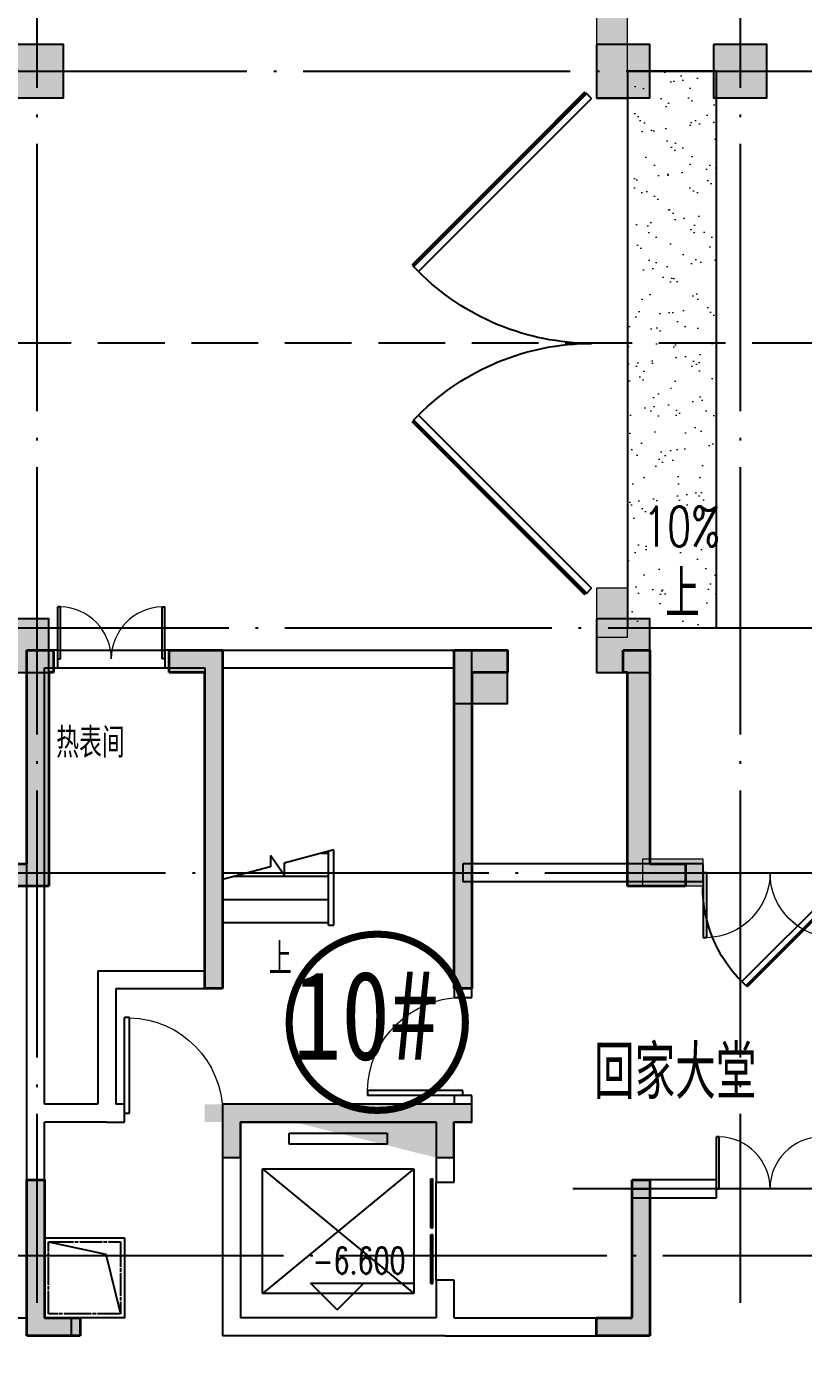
# Model space of a CAD drawing. Extents: x 290727 to 13733020, y 1731457 to 3643100.
# Drawn here: x 655062 to 663786, y 1792527 to 1807524 of the extents above; entities that cross this region are included whole.
import ezdxf
from ezdxf.enums import TextEntityAlignment as Align

# ---------------------------------------------------------------- set-up
doc = ezdxf.new("R2010")
doc.units = 0
doc.header["$LTSCALE"] = 10
doc.linetypes.add('DASH', pattern=[0.35, 0.25, -0.1])
doc.linetypes.add('DOTE', pattern=[2.4200000000000004, 2, -0.2, 0.02, -0.2])
doc.layers.get('0').update_dxf_attribs({"linetype": 'CONTINUOUS'})
for name, color, linetype in [('-A-车行道路', 8, 'CONTINUOUS'), ('COLUMN', 9, 'CONTINUOUS'), ('DIM_ELEV', 3, 'CONTINUOUS'), ('DIM_SYMB', 3, 'CONTINUOUS'), ('DOTE', 8, 'DOTE'), ('EVTR', 2, 'CONTINUOUS'), ('PUB_HATCH', 8, 'CONTINUOUS'), ('PUB_TEXT', 7, 'CONTINUOUS'), ('STAIR', 2, 'CONTINUOUS'), ('WALL', 255, 'CONTINUOUS'), ('WINDOW', 4, 'CONTINUOUS'), ('X-人防$0$DOOR_FIRE', 4, 'CONTINUOUS'), ('X-人防$0$PUB_HATCH', 8, 'CONTINUOUS'), ('主楼楼号', 6, 'CONTINUOUS'), ('作业图', 4, 'CONTINUOUS'), ('回家路线', 4, 'CONTINUOUS'), ('文字', 4, 'CONTINUOUS')]:
    doc.layers.add(name, color=color, linetype=linetype)
for name, color, linetype, lineweight in [('S_ConcWall', 8, 'CONTINUOUS', 35), ('X-人防$0$人防', 210, 'CONTINUOUS', 20), ('填充2222', 8, 'CONTINUOUS', 5)]:
    doc.layers.add(name, color=color, linetype=linetype, lineweight=lineweight)
doc.layers.get('0').off()
doc.styles.add('_TCH_DIM', font='SIMPLEX', dxfattribs={"bigfont": 'GBCBIG'})
doc.styles.add('HNSJY', font='HNSJY-07', dxfattribs={"width": 0.8, "bigfont": 'HNSJY-HZ'})
doc.styles.add('黑体', font='simhei.ttf', dxfattribs={"width": 0.7})

# ---------------------------------------------------------------- blocks, each defined once
blk = doc.blocks.new('A$C55C93FC2')
at = {"layer": 'DOTE', "linetype": 'DOTE', "ltscale": 150}
for p, q in [((170248.6431798763, 127235.4713699026), (170248.6431798761, 52513.62335556466)), ((178148.6431798763, 127235.4713699026), (178148.6431798761, 52513.62335558701)), ((162348.6431798761, 66342.35001189262), (252290.8196143164, 66342.35001189262)), ((154884.1350579553, 60091.94571515126), (252290.8196143163, 60091.9457151508)), ((10299.45606850734, 53042.35001869965), (252290.8196143163, 53042.35001869965))]:
    blk.add_line(p, q, dxfattribs=at)
blk = doc.blocks.new('A$C5943134D')
for points in [[(19950.4362318881, 7249.601562346332), (19950.43587398084, 6349.601562403754), (19050.43750000474, 6349.60156240419), (19050.43750000474, 7249.601562346332)], [(-1300.015916549397, 900.0001281093573), (-1300.016274456662, 0.0001281667791772634), (-2200.014648432756, 0.0001281672157347202), (-2200.014648432756, 900.0001281093573)]]:
    blk.add_lwpolyline(points, close=True)
for points in [[(19095.43750000474, 7204.601562346332), (19738.42015994186, 7065.99515800181), (19905.4362318881, 6394.598830311937)], [(-2155.014648432756, 855.0001281093573), (-1512.031988495641, 716.3937237648352), (-1345.015916549397, 44.99739607496304)]]:
    blk.add_lwpolyline(points)
at = {"layer": 'WINDOW', "linetype": 'DASH'}
for points in [[(19905.4362318881, 7204.601562346332), (19905.4362318881, 6394.598830311937), (19095.43750000474, 6394.598830311937), (19095.43750000474, 7204.601562346332)], [(-1345.015916549397, 855.0001281093573), (-1345.015916549397, 44.99739607496304), (-2155.014648432756, 44.99739607496304), (-2155.014648432756, 855.0001281093573)]]:
    blk.add_lwpolyline(points, close=True, dxfattribs=at)
blk = doc.blocks.new('A$C682E2834')
h = blk.add_hatch(color=0)
h.dxf.hatch_style = 1
h.paths.add_polyline_path([(30400.23085716739, 7899.570863577392), (30600.24778824602, 7899.58779752336), (30600.28163841716, 7499.763246389892), (30800.28163841716, 7499.782777639892), (30800.23085716716, 7899.561097952392), (32999.96913841716, 7899.459535452392), (33000.16445091716, 7499.571840139892), (33200.16445091716, 7499.638246389892), (33200.05505534937, 7899.587791461672), (33200.00038841716, 7899.570863577392), (33200.00038841739, 8099.440454095457), (30600.23085716739, 8099.570863577392), (30400.23085716739, 8099.570863577392)])
edge = h.paths.add_edge_path(flags=16)
edge.add_line((11799.89296654239, 7900.001527639892), (11799.80312279216, 7500.223207327392))
h.paths.add_polyline_path([(9600.016013417393, 7900.001527639892), (11799.89296654239, 7900.001527639892)], flags=17)
h.paths.add_polyline_path([(21424.87343529216, 250.0015276398917), (21599.87343529216, 250.0020159211417), (21599.87343529216, 0.002015921141719446), (21174.87343529216, 0.001527639891719446), (20999.87343529216, 0.002015921141719446), (20999.87343529216, 250.0020159211417), (21174.87343529216, 250.0015276398917), (21175.03163841716, 2150.010804983642), (21425.03163841716, 2149.991273733642)])
h.paths.add_polyline_path([(42349.82460716716, 2149.023988577392), (42599.82460716716, 2149.014222952392), (42599.74648216716, 0.0005510773917194456), (42199.74648216716, 0.002015921141719446), (42199.74648216716, 250.0020159211417), (42349.74648216716, 250.0015276398917)])
h.paths.add_polyline_path([(42599.90663841716, 3549.014222952392), (42349.90663841716, 3549.025941702392), (42350.00429466716, 5450.001527639892), (42200.00038841716, 5450.001527639892), (42200.00038841716, 5700.001527639892), (42600.00038841716, 5700.001527639892)])
h.paths.add_polyline_path([(40700.23085716716, 10549.10113701489), (40700.24257591716, 10799.10113701489), (41300.23866966716, 10799.07574638989), (41300.16054466716, 8649.073793264892), (41050.16054466716, 8649.083558889892), (41050.24257591716, 10549.08648857739)])
h.paths.add_polyline_path([(39150.00038841716, 5450.001527639892), (39150.00038841716, 5700.001527639892), (41050.00038841716, 5700.001527639892), (41050.00038841716, 6099.077699514892), (41300.00038841716, 6099.077699514892), (41300.00038841716, 5450.001527639892)])
h.paths.add_polyline_path([(35100.33632591716, 12949.37848076489), (35100.34804466716, 13199.37848076489), (35400.34023216716, 13199.34918388989), (35400.23866966716, 10799.34625420239), (35800.24648216716, 10799.33160576489), (35800.22695091716, 10549.33160576489), (35150.23866966716, 10549.36383232739), (35150.34413841716, 12949.36090263989)])
h.paths.add_polyline_path([(28700.48085716716, 13199.59723076489), (28700.47695091716, 12949.59723076489), (28650.48281029216, 12949.60309013989), (28650.38124779216, 10549.60504326489), (28000.38124779216, 10549.60504326489), (28000.38124779216, 10799.60504326489), (28400.38124779216, 10799.60504326489), (28400.48281029216, 13199.60699638989)])
h.paths.add_polyline_path([(22750.16249779216, 8649.935121389892), (22500.16249779216, 8649.944887014892), (22500.23866966716, 10799.94586357739), (23100.24257591716, 10799.91754326489), (23100.23085716716, 10549.91754326489), (22750.23866966716, 10549.93414482739)])
h.paths.add_polyline_path([(24650.00234154216, 5700.001527639892), (24650.00234154216, 5450.001527639892), (22500.00234154216, 5450.001527639892), (22500.00234154216, 6049.940980764892), (22750.00234154216, 6049.940980764892), (22750.00234154216, 5700.001527639892)])
h.paths.add_polyline_path([(25699.81679466716, 250.0010393586417), (25699.81679466716, 0.001039358641719446), (24799.74648216716, 0.001039358641719446), (24799.83046654216, 2149.837953421142), (25049.83046654216, 2149.827699514892), (25049.74648216716, 250.0010393586417)])
h.paths.add_polyline_path([(32024.28945091716, 0.001039358641719446), (31299.81679466716, 0.001039358641719446), (31299.81679466716, 250.0010393586417), (31774.35976341716, 250.0010393586417), (31774.89101341716, 2149.639711233642), (32024.89101341716, 2149.569398733642), (32024.35976341716, 250.0010393586417), (32499.81679466716, 250.0010393586417), (32499.81679466716, 0.001039358641719446)])
h.paths.add_polyline_path([(29000.14491966716, 5700.001527639892), (29000.14491966716, 5500.001527639892), (28400.14296654216, 5500.001527639892), (28400.22109154216, 7249.609926077392), (28600.22109154216, 7249.600160452392), (28600.14296654216, 5700.001527639892)])
h.paths.add_polyline_path([(34800.00038841716, 5500.001527639892), (34800.00038841716, 5700.001527639892), (35200.00038841716, 5700.001527639892), (35200.00038841716, 7249.351137014892), (35400.00038841716, 7249.351137014892), (35400.00038841716, 5500.001527639892)])
h.paths.add_polyline_path([(30000.47695091716, 12949.58355888989), (30000.48085716716, 13199.58160576489), (30600.48281029216, 13199.57184013989), (30600.32656029216, 9399.568910452392), (30400.33046654216, 9399.575746389892), (30400.48671654216, 12949.57574638989)])
h.paths.add_polyline_path([(33200.18398216716, 9399.449769827392), (33400.18007591716, 9399.442933889892), (33400.34023216716, 12949.44098076489), (33800.33632591716, 12949.41949638989), (33800.34804466716, 13199.41949638989), (33200.34023216716, 13199.44879326489)])
h.paths.add_polyline_path([(38099.74648216716, 0.001039358641719446), (38099.74648216716, 250.0010393586417), (38749.74648216716, 250.0010393586417), (38749.82460716716, 2149.190980764892), (38999.82460716716, 2149.181215139892), (38999.74648216716, 0.001039358641719446)])
h.paths.add_polyline_path([(35024.86366966716, 2149.365785452392), (34774.86366966716, 2149.374574514892), (34774.93788841716, 4199.375551077392), (35024.93788841716, 4199.365785452392)])
h.paths.add_polyline_path([(29025.00234154216, 2149.648500296142), (28775.00234154216, 2149.648500296142), (28775.00234154216, 4199.648012014892), (29025.00234154216, 4199.648012014892)])
h.paths.add_polyline_path([(1900.001609120285, 10800.00152763989), (1900.001609120285, 10550.00152763989), (1550.001609120285, 10550.00152763989), (1550.001609120285, 8650.001527639892), (1300.001609120285, 8650.001527639892), (1300.001609120285, 10800.00152763989)])
h.paths.add_polyline_path([(3450.00136497966, 5700.001527639892), (3450.00136497966, 5450.001527639892), (1300.001609120285, 5450.001527639892), (1300.001609120285, 6100.001527639892), (1550.001609120285, 6100.001527639892), (1550.001609120285, 5700.001527639892)])
h.paths.add_polyline_path([(20100.00234154216, 8650.001527639892), (19850.00234154216, 8650.001527639892), (19850.00234154216, 10550.00152763989), (19500.00234154216, 10550.00152763989), (19500.00234154216, 10800.00152763989), (20100.00234154216, 10800.00152763989)])
h.paths.add_polyline_path([(13899.85097435466, 12950.00152763989), (13899.85097435466, 13200.00152763989), (14199.85488060466, 13200.00152763989), (14199.85488060466, 10800.00152763989), (14599.85585716716, 10800.00152763989), (14599.85585716716, 10550.00152763989), (13949.85488060466, 10550.00152763989), (13949.85488060466, 12950.00152763989)])
h.paths.add_polyline_path([(7499.99745872966, 13200.00152763989), (7499.99745872966, 12950.00152763989), (7450.00136497966, 12950.00152763989), (7450.00136497966, 10550.00152763989), (6800.00136497966, 10550.00152763989), (6800.00136497966, 10800.00152763989), (7200.00136497966, 10800.00152763989), (7200.00136497966, 13200.00152763989)])
h.paths.add_polyline_path([(17950.00234154216, 5450.001527639892), (17950.00234154216, 5700.001527639892), (19850.00234154216, 5700.001527639892), (19850.00234154216, 6050.001527639892), (20100.00234154216, 6050.001527639892), (20100.00234154216, 5450.001527639892)])
h.paths.add_polyline_path([(16900.00234154216, 0.001039358641719446), (16900.00234154216, 250.0010393586417), (17550.00234154216, 250.0010393586417), (17550.00234154216, 2150.001039358642), (17800.00234154216, 2150.001039358642), (17800.00234154216, 0.001039358641719446)])
h.paths.add_polyline_path([(10575.42616966716, 0.001039358641719446), (10100.00136497966, 0.001039358641719446), (10100.00136497966, 250.0010393586417), (10575.42616966716, 250.0010393586417), (10575.00136497966, 2149.975160452392), (10825.00136497966, 2150.026918264892), (10825.42616966716, 250.0010393586417), (11300.00136497966, 250.0010393586417), (11300.00136497966, 0.001039358641719446)])
h.paths.add_polyline_path([(400.0016091202851, 5700.001527639892), (400.0016091202851, 5450.001527639892), (250.0016091202851, 5450.001527639892), (250.0016091202851, 3550.001527639892), (0.001609120285138488, 3550.001527639892), (0.001609120285138488, 5700.001527639892)])
h.paths.add_polyline_path([(400.0011208390351, 250.0020159211417), (400.0018532609101, 0.002015921141719446), (0.001609120285138488, 0.0005510773917194456), (0.001609120285138488, 2150.001039358642), (250.0016091202851, 2150.001039358642), (250.0016091202851, 250.0015276398917)])
h.paths.add_polyline_path([(13599.85488060466, 5500.001527639892), (13599.85488060466, 5700.001527639892), (13999.85488060466, 5700.001527639892), (13999.85488060466, 7250.001527639892), (14199.85488060466, 7250.001527639892), (14199.85488060466, 5500.001527639892)])
h.paths.add_polyline_path([(7800.00136497966, 5700.001527639892), (7800.00136497966, 5500.001527639892), (7200.00136497966, 5500.001527639892), (7200.00136497966, 7250.001527639892), (7400.00136497966, 7250.001527639892), (7400.00136497966, 5700.001527639892)])
h.paths.add_polyline_path([(12599.85097435466, 13200.00152763989), (12599.85097435466, 12950.00152763989), (12199.85488060466, 12950.00152763989), (12199.85488060466, 9400.001527639892), (11999.85488060466, 9400.001527639892), (11999.85488060466, 13200.00152763989)])
h.paths.add_polyline_path([(9200.001364979893, 9400.001527639892), (9200.001364979893, 12950.00152763989), (8799.99745872966, 12950.00152763989), (8799.99745872966, 13200.00152763989), (9400.00136497966, 13200.00152763989), (9400.001364979893, 9400.001527639892)])
h.paths.add_polyline_path([(4500.00136497966, 250.0010393586417), (4500.00136497966, 0.001039358641719446), (3600.00136497966, 0.001039358641719446), (3600.00136497966, 2150.001039358642), (3850.00136497966, 2150.001039358642), (3850.00136497966, 250.0010393586417)])
h.paths.add_polyline_path([(7825.00136497966, 2150.001039358642), (7575.00136497966, 2150.001039358642), (7575.00136497966, 4200.001527639892), (7825.00136497966, 4200.001527639892)])
h.paths.add_polyline_path([(13824.85683372966, 2150.001039358642), (13574.85683372966, 2150.001039358642), (13574.85683372966, 4200.001527639892), (13824.85683372966, 4200.001527639892)])
edge = h.paths.add_edge_path()
edge.add_line((11999.78554466739, 8100.001527639892), (12199.78554466739, 8100.001527639892))
edge.add_line((12199.78554466739, 8100.001527639892), (12199.78554466739, 7900.001527639892))
edge.add_line((12199.78554466739, 7900.001527639892), (11999.76861358853, 7900.01846158586))
edge.add_line((9400.016013417393, 8100.001527639892), (9200.016013417393, 8100.001527639892))
edge.add_line((9200.016013417393, 8100.001527639892), (9200.016013417393, 7900.001527639892))
edge.add_line((9200.016013417393, 7900.001527639892), (9400.032944496023, 7900.01846158586))
edge.add_line((9400.011129499879, 7900.018459738931), (9400.00136497966, 7500.188051077392))
edge.add_line((9400.00136497966, 7500.188051077392), (9600.00136497966, 7500.182191702392))
edge.add_line((9600.00136497966, 7500.182191702392), (9600.016013417393, 7900.001527639892))
edge.add_line((11999.87831810489, 8100.001527639892), (9400.016013417393, 8100.001527639892))
edge.add_line((11799.80312279216, 7500.223207327392), (11999.80312279239, 7500.193910452392))
edge.add_line((11999.80312279239, 7500.193910452392), (11999.76861358853, 7900.01846158586))
h = blk.add_hatch(color=0)
h.dxf.hatch_style = 1
h.paths.add_polyline_path([(9400.016013417393, 8100.001527639892), (9400.016013417393, 7900.001527639892), (9400.011129499879, 7900.018459738931), (9400.00136497966, 7500.188051077392), (9600.00136497966, 7500.182191702392), (9600.016013417393, 7900.001527639892), (11799.89296654239, 7900.001527639892), (11799.83440526435, 7500.223202744994), (11999.80312279239, 7500.193910452392), (11999.76861358853, 7900.01846158586), (12199.78554466739, 7900.01846158586), (12199.78554466739, 8100.001527639892)])
at = {"color": 0}
blk.add_lwpolyline([(9400.016013417393, 8100.001527639892), (9400.016013417393, 7900.001527639892), (9400.011129499879, 7900.018459738931), (9400.00136497966, 7500.188051077392), (9600.00136497966, 7500.182191702392), (9600.016013417393, 7900.001527639892), (11799.89296654239, 7900.001527639892), (11799.83440526435, 7500.223202744994), (11999.80312279239, 7500.193910452392), (11999.76861358853, 7900.01846158586), (12199.78554466739, 7900.01846158586), (12199.78554466739, 8100.001527639892), (9400.016013417393, 8100.001527639892)], dxfattribs=at)
at = {"layer": 'S_ConcWall', "color": 0, "lineweight": 35, "ltscale": 0.9999999776482582}
for p, q in [((7200.00136497966, 10800.00152763989), (7200.00136497966, 13200.00152763989)), ((7200.00136497966, 13200.00152763989), (7499.99745872966, 13200.00152763989)), ((7499.99745872966, 13200.00152763989), (7499.99745872966, 12950.00152763989)), ((8799.99745872966, 12950.00152763989), (8799.99745872966, 13200.00152763989)), ((8799.99745872966, 13200.00152763989), (9400.00136497966, 13200.00152763989)), ((9400.00136497966, 13200.00152763989), (9400.001364979893, 9400.001527639892)), ((11999.85488060466, 9400.001527639892), (11999.85488060466, 13200.00152763989)), ((11999.85488060466, 13200.00152763989), (12599.85097435466, 13200.00152763989)), ((12599.85097435466, 13200.00152763989), (12599.85097435466, 12950.00152763989)), ((13899.85097435466, 13200.00152763989), (14199.85488060466, 13200.00152763989)), ((13899.85097435466, 12950.00152763989), (13899.85097435466, 13200.00152763989)), ((14199.85488060466, 13200.00152763989), (14199.85488060466, 10800.00152763989)), ((7499.99745872966, 12950.00152763989), (7450.00136497966, 12950.00152763989)), ((7450.00136497966, 12950.00152763989), (7450.00136497966, 10550.00152763989)), ((9200.001364979893, 12950.00152763989), (8799.99745872966, 12950.00152763989)), ((9200.001364979893, 9400.001527639892), (9200.001364979893, 12950.00152763989)), ((12599.85097435466, 12950.00152763989), (12199.85488060466, 12950.00152763989)), ((12199.85488060466, 12950.00152763989), (12199.85488060466, 9400.001527639892)), ((13949.85488060466, 12950.00152763989), (13899.85097435466, 12950.00152763989)), ((13949.85488060466, 10550.00152763989), (13949.85488060466, 12950.00152763989)), ((6800.00136497966, 10800.00152763989), (7200.00136497966, 10800.00152763989)), ((14199.85488060466, 10800.00152763989), (14599.85585716716, 10800.00152763989)), ((14599.85585716716, 10800.00152763989), (14599.85585716716, 10550.00152763989)), ((7450.00136497966, 10550.00152763989), (6800.00136497966, 10550.00152763989)), ((14599.85585716716, 10550.00152763989), (13949.85488060466, 10550.00152763989)), ((9400.001364979893, 9400.001527639892), (9200.001364979893, 9400.001527639892)), ((12199.85488060466, 9400.001527639892), (11999.85488060466, 9400.001527639892)), ((7200.00136497966, 5500.001527639892), (7200.00136497966, 7250.001527639892)), ((7200.00136497966, 7250.001527639892), (7400.00136497966, 7250.001527639892)), ((7400.00136497966, 7250.001527639892), (7400.00136497966, 5700.001527639892)), ((13999.85488060466, 5700.001527639892), (13999.85488060466, 7250.001527639892)), ((13999.85488060466, 7250.001527639892), (14199.85488060466, 7250.001527639892)), ((14199.85488060466, 7250.001527639892), (14199.85488060466, 5500.001527639892)), ((7400.00136497966, 5700.001527639892), (7800.00136497966, 5700.001527639892)), ((7800.00136497966, 5700.001527639892), (7800.00136497966, 5500.001527639892)), ((13599.85488060466, 5700.001527639892), (13999.85488060466, 5700.001527639892)), ((13599.85488060466, 5500.001527639892), (13599.85488060466, 5700.001527639892)), ((7800.00136497966, 5500.001527639892), (7200.00136497966, 5500.001527639892)), ((14199.85488060466, 5500.001527639892), (13599.85488060466, 5500.001527639892))]:
    blk.add_line(p, q, dxfattribs=at)
blk = doc.blocks.new('A$C40B84A1C')
at = {"layer": 'DIM_SYMB'}
blk.add_lwpolyline([(524.9992847805845, 2010.002427915817, 0, 0, 0), (524.9992847805845, 2360.002427915817, 80.00000000000001, 0, 0), (524.9992847805845, 2660.002427915817, 0, 0, 0)], format="xyseb", dxfattribs=at)
at = {"layer": 'STAIR'}
for p, q in [((438.5792148037509, 2893.716320452927), (438.1434868294988, 2767.04942324695)), ((592.0967112718148, 2672.85749478487), (438.5792148037509, 2893.716320452927)), ((1149.999284780585, 2955.168464685418), (592.5611019673217, 2807.856696046514)), ((1016.928506968921, 2920.002427915817), (1089.999284780585, 2920.002427915817)), ((1089.999284780585, 2110.002427915817), (1089.999284780585, 2939.312525155536)), ((1149.999284780585, 2140.002427915817), (1149.999284780584, 2955.168464685418)), ((1149.999284780585, 2110.002427915817), (1149.999284780584, 2955.168464685418)), ((438.1434868294988, 2767.04942324695), (-100.0007152194155, 2624.836391146216)), ((592.5611019673217, 2807.856696046514), (592.0967112718148, 2672.85749478487)), ((-100.0007152194156, 2140.002427915817), (-100.0007152194155, 2624.836391146216)), ((33.0700625922474, 2660.002427915817), (1089.999284780585, 2660.002427915816)), ((-100.0007152194155, 2400.002427915817), (1089.999284780585, 2400.002427915817)), ((-100.0007152194156, 2140.002427915817), (1089.999284780585, 2140.002427915817)), ((1089.999284780585, 2110.002427915817), (1149.999284780585, 2110.002427915817))]:
    blk.add_line(p, q, dxfattribs=at)
at = {"layer": 'PUB_TEXT', "style": '_TCH_DIM'}
blk.add_text('上', height=357.4468085106383, dxfattribs=at).set_placement((420.7439656316483, 1555.002427915817))
blk = doc.blocks.new('$DorLib2D$00000127')
at = {"color": 0, "linetype": 'Continuous'}
for p, q in [((-0.0333333333328483, 0.79489831543669, -93.75), (-0.5333333333328483, 0.79489831543669, -93.75)), ((-0.5333333333328483, 0.79489831543669, -93.75), (-0.5333333333328483, 0.6904056441872441, -93.75)), ((-0.0333333333328483, 0.6904056441872441, -93.75), (-0.5333333333328483, 0.6904056441872441, -93.75)), ((-0.0333333333328483, 0.79489831543669, -93.75), (-0.0333333333328483, 0.6904056441872441, -93.75)), ((0.0333333333328483, 0.79489831543669, -93.75), (0.0333333333328483, 0.6904056441872441, -93.75)), ((0.5333333333328483, 0.79489831543669, -93.75), (0.0333333333328483, 0.79489831543669, -93.75)), ((0.5333333333328483, 0.6904056441872441, -93.75), (0.0333333333328483, 0.6904056441872441, -93.75)), ((0.5333333333328483, 0.79489831543669, -93.75), (0.5333333333328483, 0.6904056441872441, -93.75)), ((0.5, 0.4999999999999787, -93.75), (-0.5, 0.4999999999999787, -93.75))]:
    blk.add_line(p, q, dxfattribs=at)
blk = doc.blocks.new('$DorLib2D$00000001')
for p, q in [((0.45, 0.975), (0.5000000000000002, 0.975)), ((0.45, 0), (0.45, 0.975)), ((0.5, 0), (0.5, 0.975)), ((0.5, 0), (0.45, 0))]:
    blk.add_line(p, q)
at = {"lineweight": 13}
blk.add_arc((0.475, 0), 0.975, 91.46928358135379, 180, dxfattribs=at)
blk = doc.blocks.new('$DorLib2D$00000002')
for p, q in [((-0.5, -1e-16), (-0.5000000000000007, 0.4875)), ((-0.4750000000000007, 0.4875), (-0.5000000000000007, 0.4875)), ((-0.475, 0), (-0.4750000000000007, 0.4875)), ((0.475, 0), (0.4750000000000007, 0.4875)), ((0.4750000000000007, 0.4875), (0.5000000000000007, 0.4875)), ((0.5, -1e-16), (0.5000000000000007, 0.4875)), ((-0.5, -1e-16), (-0.475, 0)), ((0.5, -1e-16), (0.475, 0))]:
    blk.add_line(p, q)
at = {"lineweight": 13}
for centre, start, end in [((-0.4875, 0), 0, 88.53071641864632), ((0.4875, 0), 91.46928358135372, 180)]:
    blk.add_arc(centre, 0.4875, start, end, dxfattribs=at)
blk = doc.blocks.new('_FZH')
blk.add_lwpolyline([(-0.5, -0.5), (0.5, -0.5), (0.5, 0.5), (-0.5, 0.5)], close=True)
at = {"layer": 'PUB_HATCH'}
blk.add_solid([(-0.5, -0.5), (0.5, -0.5), (-0.5, 0.5), (0.5, 0.5)], dxfattribs=at)
blk = doc.blocks.new('X-人防$0$$DorLib2D$00000091')
for p, q in [((-0.4999999999998863, 0.0416666666666572), (-0.1464466094066381, 0.3952200572599196)), ((-0.1464466094066097, 0.3952200572599196), (-0.1582317224264216, 0.4070051702796961)), ((0.1464466094068371, 0.3952200572599196), (0.158231722426649, 0.4070051702796961)), ((0.5000000000001137, 0.0416666666666572), (0.1464466094068655, 0.3952200572599196)), ((-0.4999999999998863, 0.0416666666666572), (-0.5117851130196698, 0.0534517796864193)), ((0.5000000000001137, 0.0416666666666572), (0.5117851130198972, 0.0534517796864193))]:
    blk.add_line(p, q)
at = {"const_width": 0.0083333333333333}
for points in [[(-0.5117851130196698, 0.0534517796864336), (-0.1582317224264216, 0.4070051702796817)], [(0.5117851130198687, 0.0534517796864336), (0.158231722426649, 0.4070051702796817)]]:
    blk.add_lwpolyline(points, dxfattribs=at)
for centre, start, end in [((-0.4999999999998579, 0.0416666666666572), 0, 45), ((0.5000000000000853, 0.0416666666666572), 135, 180)]:
    blk.add_arc(centre, 0.4999999999999806, start, end)
blk = doc.blocks.new('X-人防$0$$DorLib2D$00000083')
for p, q in [((-0.2071067811911576, 0.7821067811847939), (-0.1717514421318356, 0.8174621202441017)), ((0.4999999999953957, 0.0749999999982407), (-0.2071067811911576, 0.7821067811847939)), ((0.4999999999953957, 0.0749999999982407), (0.5353553390547177, 0.1103553390575627))]:
    blk.add_line(p, q)
at = {"const_width": 0.025}
blk.add_lwpolyline([(0.5353553390547177, 0.1103553390575627), (-0.1717514421317787, 0.8174621202441443)], dxfattribs=at)
blk.add_arc((0.4999999999953957, 0.0749999999982407), 1, 135, 180)
blk = doc.blocks.new('车库建筑作业图')
at = {"layer": 'X-人防$0$PUB_HATCH'}
for points in [[(661462.5084588326, 2197780.61501848), (661462.5089230716, 2192474.118608566), (661812.5089230716, 2192474.118639186), (661812.5084588326, 2197780.614778738), (661610.4503020884, 2197863.948250477)], [(661812.5094524338, 2186423.228813388), (661812.5094042392, 2186974.118639186), (661462.5094042391, 2186974.118608566), (661462.5094524338, 2186423.228782768)]]:
    blk.add_hatch(color=256, dxfattribs=at).paths.add_polyline_path(points)
at = {"layer": 'X-人防$0$PUB_HATCH', "linetype": 'Continuous'}
blk.add_hatch(color=256, dxfattribs=at).paths.add_polyline_path([(661981.2313155117, 2183630.60833029), (662662.3761551606, 2183630.608330299), (662662.3761551569, 2183930.608330299), (661981.231315508, 2183930.60833029)])
at = {"layer": '填充2222', "linetype": 'Continuous'}
h = blk.add_hatch(dxfattribs=at)
h.set_pattern_fill('砂灰土', color=256, scale=100, style=0)
h.set_pattern_definition([(37.50000000000001, (0, 0), (-12.59867162192163, 385.3647538026318), [0, -304, 0, -340, 0, -325]), (7.499999999999999, (0, 0), (353.9553410535455, 564.429213045948), [0, -164, 0, -274, 0, -105]), (327.5, (-246, 0), (622.828372350299, 1.131810707392988), [0, -100, 0, -360, 0, -470]), (317.5, (-246, 0), (601.2253209144587, 175.5351129868499), [0, -50, 0, -236, 0, -270])])
h.paths.add_polyline_path([(662812.4922659514, 2192779.787114719), (661812.4922659514, 2192779.787114719), (661812.4922659482, 2186529.382229329), (662812.4922659482, 2186529.382229329)])
at = {"layer": '-A-车行道路', "linetype": 'DASH', "ltscale": 300}
blk.add_lwpolyline([(643262.368971663, 2189729.787115015), (717212.6561304647, 2189729.787796997)], dxfattribs=at)
blk.add_lwpolyline([(656162.360256443, 2179679.787242988), (656162.3598985358, 2178779.787243045), (655262.3615245598, 2178779.787243045), (655262.3615245598, 2179679.787242988)], close=True)
for points in [[(655307.3615245598, 2179634.787242988), (655950.3441844969, 2179496.180838643), (656117.360256443, 2178824.784510953)], [(651662.3761730347, 2178779.788154346), (655062.3761729925, 2178779.788154349)]]:
    blk.add_lwpolyline(points)
at = {"layer": 'DIM_ELEV'}
for p, q in [((658549.6730086242, 2178869.977969208), (658249.6730086242, 2179169.977969208)), ((658249.6730086242, 2179169.977969208), (659404.3335392247, 2179169.977969208)), ((658549.6730086242, 2178869.977969208), (658849.6730086242, 2179169.977969208))]:
    blk.add_line(p, q, dxfattribs=at)
at = {"layer": 'DIM_SYMB', "linetype": 'Continuous'}
blk.add_lwpolyline([(662971.6164775128, 2187286.716713341, 0, 0, 0), (662262.4922659501, 2187286.716713341, 120, 0, 0), (661812.4922659501, 2187286.716713341, 0, 0, 0)], format="xyseb", dxfattribs=at)
at = {"layer": 'DOTE', "ltscale": 150}
blk.add_line((646363.0959269963, 2183779.787114877), (691714.779030812, 2183779.787114877), dxfattribs=at)
at = {"layer": 'DOTE', "linetype": 'Continuous', "ltscale": 150}
blk.add_line((665862.3761729847, 2180229.787114751), (661195.5736209078, 2180229.786633724), dxfattribs=at)
at = {"layer": 'EVTR'}
for p, q in [((658012.3761729952, 2180729.787114834), (658012.3761729952, 2180854.787114806)), ((658012.3761729952, 2180854.787114806), (659112.3761730082, 2180854.787114806)), ((659112.3761730082, 2180854.787114806), (659112.3761730082, 2180729.787114834)), ((659112.3761730082, 2180729.787114834), (658012.3761729952, 2180729.787114834)), ((657712.3761730157, 2180454.787114828), (659412.3761730157, 2180454.787114828)), ((657712.3761730157, 2179054.78711484), (657712.3761730157, 2180454.787114828)), ((657712.3761730157, 2180454.787114828), (659412.3761730157, 2179054.78711484)), ((659412.3761730157, 2180454.787114828), (657712.3761730157, 2179054.78711484)), ((659412.3761730157, 2180454.787114828), (659412.3761730157, 2179054.78711484)), ((659412.3761730157, 2179054.78711484), (657712.3761730157, 2179054.78711484))]:
    blk.add_line(p, q, dxfattribs=at)
at = {"layer": 'WALL'}
for p, q in [((655062.3761729905, 2181079.787114854), (655062.3761729905, 2186279.787114877)), ((655412.3436515532, 2186279.787114876), (655062.3761729905, 2186279.787114877)), ((655412.3436515526, 2186079.787114876), (655412.3436515532, 2186279.787114876)), ((657162.376172994, 2186279.787114871), (656612.3436515532, 2186279.787114873)), ((656612.3436515532, 2186279.787114873), (656612.3436515526, 2186079.787114873)), ((657162.376172994, 2186279.787114871), (660062.3761729938, 2186279.787114863)), ((660062.3761729938, 2182379.787114852), (660062.3761729938, 2186279.787114863)), ((655262.3761729905, 2181179.787114854), (655262.3761729905, 2186079.787114876)), ((655262.3761729905, 2186079.787114876), (655412.3436515526, 2186079.787114876)), ((656612.3436515526, 2186079.787114873), (657062.3761729938, 2186079.787114872)), ((657062.3761729938, 2186079.787114872), (657062.3761729938, 2182679.787114854)), ((657262.3761729938, 2186079.787114871), (657262.3761729938, 2182479.787114854)), ((657262.3761729938, 2186079.787114871), (659862.3761729938, 2186079.787114864)), ((659862.3761729938, 2186079.787114864), (659862.3761729938, 2182379.787114852)), ((662662.3761730957, 2183879.78711487), (659962.3761730108, 2183879.787114877)), ((659962.3761730108, 2183879.787114877), (659962.3761730108, 2183679.787114877)), ((662662.3761730957, 2183679.787114868), (662662.3761730957, 2183879.78711487)), ((659962.3761730108, 2183679.787114877), (662662.3761730957, 2183679.787114868)), ((655862.3761730148, 2182679.787114854), (655862.3761730148, 2181179.787114854)), ((655862.3761730148, 2182679.787114854), (657062.3761729938, 2182679.787114854)), ((656062.3761730148, 2182479.787114854), (656062.3761730148, 2181179.787114854)), ((656062.3761730148, 2182479.787114854), (657262.3761729938, 2182479.787114854)), ((659862.3761729938, 2182379.787114852), (660062.3761729938, 2182379.787114852)), ((660062.3761729938, 2181279.787114852), (659862.3761729938, 2181279.787114852)), ((659862.3761729938, 2181279.787114852), (659862.3761729938, 2181179.787114854)), ((660062.3761729938, 2180979.787114854), (660062.3761729938, 2181279.787114852)), ((655862.3761730148, 2181179.787114854), (655262.3761729905, 2181179.787114854)), ((656162.3761729123, 2181179.787114854), (656062.3761730148, 2181179.787114854)), ((656162.3761729123, 2180979.787114854), (656162.3761729123, 2181179.787114854)), ((657362.3761729938, 2181179.787114854), (657262.3761729123, 2181179.787114854)), ((657262.3761729123, 2181179.787114854), (657262.3761729123, 2180979.787114854)), ((659762.3761729938, 2181179.787114854), (657362.3761729938, 2181179.787114854)), ((659862.3761729938, 2181179.787114854), (659762.3761729938, 2181179.787114854)), ((655062.3761729905, 2178579.78711488), (655062.3761729905, 2181079.787114854)), ((655262.3761729905, 2178779.787114879), (655262.3761729905, 2180979.787114854)), ((655962.3761730148, 2180979.787114854), (655262.3761729905, 2180979.787114854)), ((655962.3761730148, 2180979.787114854), (656162.3761729123, 2180979.787114854)), ((657262.3761729938, 2180979.787114854), (657262.3761729938, 2178579.787114879)), ((657462.3761729938, 2180979.787114854), (657462.3761729938, 2178779.787114879)), ((659662.3761729938, 2180979.787114854), (657462.3761729938, 2180979.787114854)), ((659662.3761729938, 2180979.787114854), (659662.3761729938, 2180304.787114834)), ((659862.3761729938, 2180304.787114834), (659862.3761729938, 2180979.787114854)), ((660062.3761729938, 2180979.787114854), (659862.3761729938, 2180979.787114854)), ((659662.3761729938, 2180304.787114834), (659862.3761729938, 2180304.787114834)), ((661862.376172997, 2178779.787114879), (661862.376172997, 2180229.787114802)), ((661862.376172997, 2180229.787114802), (662062.376172997, 2180229.787114802)), ((662062.376172997, 2178579.787114879), (662062.376172997, 2180229.787114802)), ((659862.3761729938, 2179204.787114834), (659662.3761729938, 2179204.787114834)), ((659662.3761729938, 2179204.787114834), (659662.3761729938, 2178779.787114879)), ((659862.3761729938, 2178779.787114879), (659862.3761729938, 2179204.787114834)), ((655262.3761729905, 2178779.787114879), (655562.3761730152, 2178779.787114877)), ((655562.3761730152, 2178779.787114877), (655562.3761730143, 2178579.787114877)), ((659662.3761729938, 2178779.787114879), (657462.3761729938, 2178779.787114879)), ((659862.3761729938, 2178779.787114879), (661862.376172997, 2178779.787114879)), ((655062.3761729905, 2178579.78711488), (655562.3761730143, 2178579.787114877)), ((659762.3761729938, 2178579.787114879), (657262.3761729938, 2178579.787114879)), ((659762.3761729938, 2178579.787114879), (662062.376172997, 2178579.787114879))]:
    blk.add_line(p, q, dxfattribs=at)
at = {"layer": 'WALL', "linetype": 'Continuous'}
for p, q in [((662812.3761730957, 2180329.787114825), (661862.3761729966, 2180329.787114801)), ((661862.3761729966, 2180329.787114801), (661862.3761729966, 2180129.787114801)), ((662812.3761730957, 2180129.787114809), (662812.3761730957, 2180329.787114825)), ((661862.3761729966, 2180129.787114801), (662812.3761730957, 2180129.787114809))]:
    blk.add_line(p, q, dxfattribs=at)
at = {"layer": 'WINDOW'}
for p, q in [((655412.343651553, 2186279.787114876), (656612.343651553, 2186279.787114873)), ((655412.3436515525, 2186079.787114876), (656612.3436515525, 2186079.787114873))]:
    blk.add_line(p, q, dxfattribs=at)
at = {"layer": 'WINDOW', "linetype": 'DASH', "ltscale": 100}
blk.add_lwpolyline([(656117.360256443, 2179634.787242988), (656117.360256443, 2178824.784510953), (655307.3615245598, 2178824.784510953), (655307.3615245598, 2179634.787242988)], close=True, dxfattribs=at)
at = {"layer": 'X-人防$0$人防', "color": 210}
for p, q in [((661462.5084588326, 2197780.61501848), (661462.5089230716, 2192474.118608566)), ((661812.5089230716, 2192474.118639186), (661812.5084588326, 2197780.614778738)), ((661462.5089230716, 2192474.118608566), (661812.5089230716, 2192474.118639186)), ((661812.5094042392, 2186974.118639186), (661462.5094042391, 2186974.118608566)), ((661462.5094042391, 2186974.118608566), (661462.5094524338, 2186423.228782768)), ((661812.5094524338, 2186423.228813388), (661812.5094042392, 2186974.118639186)), ((661462.5094524338, 2186423.228782768), (661812.5094524338, 2186423.228813388))]:
    blk.add_line(p, q, dxfattribs=at)
at = {"layer": 'X-人防$0$人防', "color": 6, "linetype": 'Continuous'}
for p, q in [((662662.3761551569, 2183930.608330299), (661981.231315508, 2183930.60833029)), ((661981.231315508, 2183930.60833029), (661981.2313155117, 2183630.60833029)), ((662662.3761551606, 2183630.608330299), (662662.3761551569, 2183930.608330299)), ((661981.2313155117, 2183630.60833029), (662662.3761551606, 2183630.608330299))]:
    blk.add_line(p, q, dxfattribs=at)
at = {"layer": '主楼楼号', "const_width": 79.19999841620924, "elevation": -0.8014384514360892}
blk.add_lwpolyline([(658010.2193566656, 2182099.994270158, 1), (659990.2193170658, 2182099.994270158, 1)], format="xyb", close=True, dxfattribs=at)
at = {"layer": '回家路线', "linetype": 'DASH', "ltscale": 200}
blk.add_lwpolyline([(663474.3875550395, 2187076.229125029, 0, 0, 0), (663474.3875550395, 2182928.861468744, 120, 0, 0), (663474.3875550395, 2182478.861468744, 0, 0, 0)], format="xyseb", dxfattribs=at)
at = {"layer": '文字', "linetype": 'Continuous', "flags": 128}
blk.add_lwpolyline([(662812.4922659514, 2192779.787114719), (661812.4922659514, 2192779.787114719), (661812.4922659482, 2186529.382229329), (662812.4922659482, 2186529.382229329)], close=True, dxfattribs=at)
at = {"color": 8}
blk.add_blockref('A$C682E2834', (647862.4832064528, 2173079.785587216), dxfattribs=at)
blk.add_blockref('A$C40B84A1C', (657362.3761729938, 2181079.786882441))
at = {"layer": 'COLUMN', "linetype": 'Continuous', "rotation": 270}
for p, xscale, yscale, zscale in [((655176.8842950522, 2192779.787114633), 600, 600, 600), ((661762.5088700847, 2192779.786999666), 600, 600, 600), ((663076.8842944206, 2192779.786999666), 600, 600, 600), ((655012.5024690554, 2186329.849867946), 599.9455798044801, 599.9860332435928, 599.9860332435928), ((661762.5024690252, 2186329.849867946), 599.9455798044801, 599.9860331832897, 599.9860331832897), ((660162.3629680586, 2185979.822646197), 599.9999766959809, 600, 600)]:
    blk.add_blockref('_FZH', p, dxfattribs=dict(at, xscale=xscale, yscale=yscale, zscale=zscale))
at = {"layer": 'WINDOW'}
for name, p, xscale, yscale, zscale in [('$DorLib2D$00000002', (656012.3436515528, 2186179.787114874), 1200, 1200, 1200), ('$DorLib2D$00000001', (656712.3761729123, 2181079.787114854), -1100, 1100, 1100)]:
    blk.add_blockref(name, p, dxfattribs=dict(at, xscale=xscale, yscale=yscale, zscale=zscale))
at = {"layer": 'WINDOW', "linetype": 'Continuous', "xscale": -1500, "yscale": 1500, "zscale": -1500, "rotation": 180}
for p in [(663412.3761551587, 2183780.608330308), (663412.376173014, 2183779.787114877)]:
    blk.add_blockref('$DorLib2D$00000002', p, dxfattribs=at)
at = {"layer": 'WINDOW', "color": 7, "xscale": -1500, "yscale": 1500, "zscale": -1500, "rotation": 180}
blk.add_blockref('X-人防$0$$DorLib2D$00000083', (663406.2015856057, 2183730.608330217), dxfattribs=at)
at = {"layer": 'WINDOW', "xscale": -1100, "zscale": 1100, "rotation": 90}
for name, p, yscale in [('$DorLib2D$00000001', (659962.3761729938, 2181829.787114852), 1100), ('$DorLib2D$00000127', (659762.3761729938, 2179754.787114834), 200)]:
    blk.add_blockref(name, p, dxfattribs=dict(at, yscale=yscale))
at = {"layer": 'WINDOW', "linetype": 'Continuous', "xscale": 1200, "yscale": 1200, "zscale": 1200}
blk.add_blockref('$DorLib2D$00000002', (663412.376173014, 2180229.787114801), dxfattribs=at)
at = {"layer": 'X-人防$0$DOOR_FIRE', "xscale": -5500, "yscale": 5500, "zscale": 350, "rotation": 90.00000501252242}
blk.add_blockref('X-人防$0$$DorLib2D$00000091', (661637.5091636553, 2189724.118623876), dxfattribs=at)
at = {"layer": '文字', "linetype": 'Continuous'}
for name, p in [('A$C55C93FC2', (484928.2411151752, 2126437.437102827)), ('A$C5943134D', (657462.3761729933, 2178779.787114879))]:
    blk.add_blockref(name, p, dxfattribs=at)
at = {"layer": 'PUB_TEXT', "linetype": 'Continuous', "style": '_TCH_DIM', "width": 0.7058823529411765}
blk.add_text('10%', height=446.25, dxfattribs=at).set_placement((661987.0543717314, 2187444.216713341))
at = {"layer": 'PUB_TEXT', "linetype": 'Continuous', "style": '_TCH_DIM'}
blk.add_text('上', height=536.1702127659574, dxfattribs=at).set_placement((662235.671393008, 2186643.312458022))
at = {"layer": 'PUB_TEXT'}
for s, height, style, width, p in [('热表间', 337.5886524822695, 'HNSJY', 0.8, (655393.8532206975, 2185070.572041348)), ('-6.600', 297.5, '_TCH_DIM', 0.7058823529411765, (658274.3335392247, 2179274.977969208))]:
    blk.add_text(s, height=height, dxfattribs=dict(at, style=style, width=width)).set_placement(p)
at = {"layer": '主楼楼号', "style": '黑体', "width": 0.8}
blk.add_text('10#', height=1000, dxfattribs=at).set_placement((658053.768709468, 2181379.271123428, -0.5342923123747132), align=Align.BOTTOM_LEFT)
at = {"layer": '文字', "linetype": 'Continuous', "style": 'HNSJY', "width": 0.8}
blk.add_text('回家大堂', height=599.9999999999998, dxfattribs=at).set_placement((661435.4612422511, 2181238.2338145))

msp = doc.modelspace()

# ---------------------------------------------------------------- block references
at = {"layer": '作业图', "linetype": 'Continuous'}
msp.add_blockref('车库建筑作业图', (0, -385755.6740215458), dxfattribs=at)

doc.saveas('drawing.dxf')
